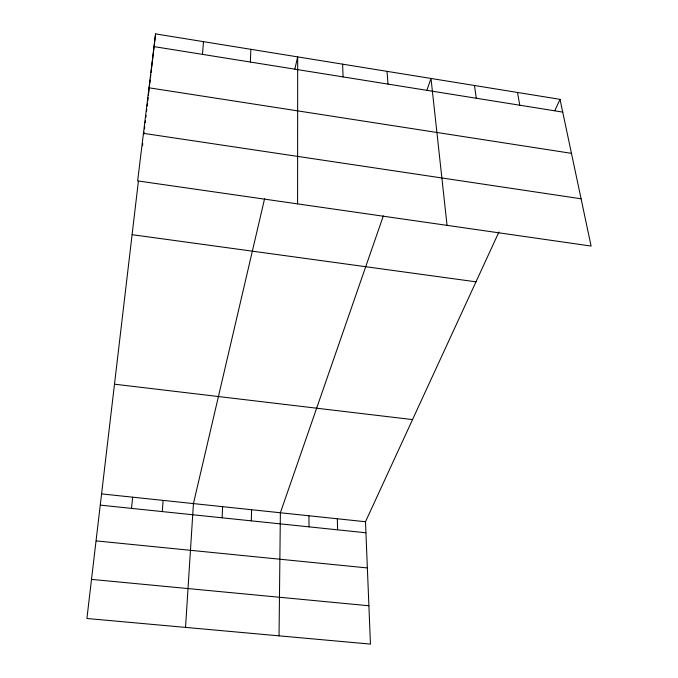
<?xml version="1.0" encoding="UTF-8"?>
<svg xmlns="http://www.w3.org/2000/svg" width="678" height="678" viewBox="0 0 678 678"><rect width="100%" height="100%" fill="white"/><g stroke="black" fill="none" stroke-linecap="round" stroke-linejoin="round"><path stroke-width="1.02" d="M297.6 203.892L297.676 56.893L294.854 69.003M279.039 635.845L280.378 512.763L383.358 215.85M251.292 520.848L251.606 509.729M250.351 62.045L250.86 49.316M222.113 517.814L222.63 506.669M185.526 627.396L193.442 503.593L264.573 198.773M202.468 54.376L203.493 41.655M162.237 511.585L163.152 500.398M131.507 508.381L132.642 497.186M498.94 231.986L365.493 521.738L370.451 644.1L86.903 618.489L138.397 181.17M142.533 145.762L142.77 143.66M143.872 134.219L144.117 132.117M144.49 128.973L144.728 126.871M145.219 122.676L145.465 120.591M145.829 117.463L146.075 115.37M146.558 111.2L146.804 109.116M147.168 105.988L147.414 103.895M147.779 100.768L148.143 97.64M148.389 95.556L149.482 86.165M149.728 84.08L150.211 79.902M150.457 77.809L150.821 74.673M151.067 72.588L155.576 33.9L560.028 99.335L591.097 246.063L137.642 180.907L155.576 33.9M426.852 90.454L431.005 78.462L447.048 225.367M554.807 110.675L560.028 99.335M91.615 579.402L368.9 605.759M96.251 540.908L367.366 567.944M100.556 505.161L365.942 532.781M101.912 493.94L365.493 521.738M114.709 384.214L412.538 419.597M132.151 234.681L475.981 281.828M143.448 133.337L581.088 198.79M149.007 87.801L571.461 153.347M154.025 46.613L562.732 112.099M517.484 92.454L519.763 105.217M474.481 85.496L476.32 98.251M387.053 71.351L387.986 84.097M342.61 64.164L343.085 76.902M337.322 518.763L337.585 529.832M308.948 515.772L309.024 526.857"/></g></svg>
